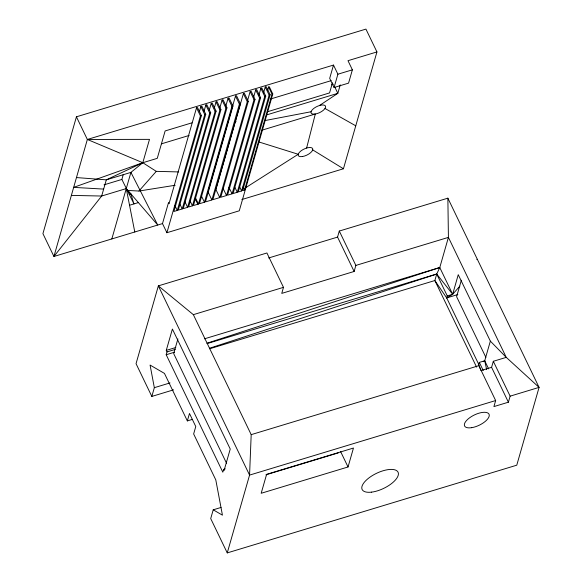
<?xml version="1.0" encoding="UTF-8"?>
<svg xmlns="http://www.w3.org/2000/svg" width="582" height="582" viewBox="0 0 582 582"><rect width="100%" height="100%" fill="white"/><g stroke="black" fill="none" stroke-linecap="round" stroke-linejoin="round"><path stroke-width="0.87" d="M251.191 434.645L478.848 365.678L495.653 400.547L249.569 475.094L158.355 285.871L193.348 314.658L251.191 434.645L249.569 475.094L227.256 552.9L516.765 465.193L539.077 387.386L447.864 198.164L339.291 231.054L337.56 237.1L354.132 271.467L281.753 293.393L283.485 287.348L266.92 252.981L158.355 285.871L136.043 363.677L151.829 396.429L173.567 389.845M306.612 148.046L315.32 114.007A7.973 3.339 -25.7 0 1 314.004 108.252A7.973 3.339 -25.7 0 1 325.6 106.39A7.973 3.339 -25.7 0 1 315.32 114.007L261.936 130.186M191.958 122.824L165.128 130.95L157.271 158.34L142.794 162.727L106.31 179.845L101.668 196.032L53.93 256.48L42.922 233.637L76.424 116.807L365.933 29.1L376.94 51.936L343.438 168.773L241.821 199.553M76.424 116.807L87.351 139.462L53.93 256.48L162.494 223.59L168.504 202.638L169.02 203.715L196.52 107.83L197.524 107.525L201.408 115.585L173.909 211.47L177.255 210.458L204.762 114.567L200.877 106.506L201.874 106.208L205.759 114.268L178.259 210.153L182.217 208.953L209.716 113.068L205.832 105.007L206.828 104.702L210.713 112.763L183.214 208.654L187.6 207.323L215.1 111.438L211.215 103.378L212.212 103.072L216.097 111.133L188.597 207.017L192.438 205.861L219.938 109.969L216.053 101.908L217.05 101.61L220.934 109.671L193.435 205.555L198.462 204.035L225.962 108.15L222.077 100.082L223.073 99.784L226.958 107.845L199.459 203.729L204.449 202.216L231.949 106.331L228.064 98.271L229.061 97.972L232.946 106.033L205.446 201.918L211.892 199.961L239.398 104.076L235.506 96.015L236.51 95.71L240.395 103.778L212.888 199.662L219.778 197.574L247.277 101.69L243.392 93.629L244.389 93.324L248.274 101.384L220.774 197.269L226.522 195.53L254.021 99.646L250.136 91.585L251.133 91.279L255.018 99.34L227.518 195.232L232.087 193.842L259.587 97.958L255.702 89.897L256.698 89.592L260.591 97.66L233.084 193.544L237.252 192.278L264.752 96.394L260.867 88.333L261.864 88.028L265.756 96.095L238.249 191.98L241.625 190.954L269.131 95.07L265.239 87.009L266.236 86.703L270.128 94.764L242.621 190.656L244.564 190.067L272.056 94.182L268.6 87.002L269.32 86.783L272.783 93.964L239.275 210.793L166.903 232.727L162.494 223.59M127.283 190.598L127.494 189.979L127.625 191.274L130.87 193.893L133.955 203.918L121.871 179.438L123.333 174.331M111.831 238.933L130.914 172.388L142.794 162.727L149.501 139.36L87.351 139.462L142.794 162.727L156.274 171.348L178.674 171.93M199.371 111.737L200.877 106.506M166.903 232.727L200.412 115.891L196.52 107.83M204.078 111.111L205.832 105.007M209.214 110.347L211.215 103.378M214.3 108.012L216.053 101.908M219.829 107.932L222.077 100.082M225.816 106.113L228.064 98.271M208.756 189.288L235.506 96.015M151.829 396.429L154.339 387.677L150.076 365.06L164.459 373.404L187.353 420.902L192.555 419.331M223.626 469.361L222.819 472.177L166.197 354.729L167.005 351.914L166.27 350.393L172.396 329.041L230.239 449.028L224.114 470.38L223.626 469.361L225.278 468.859M243.392 93.629L215.893 189.514L219.778 197.574M177.896 338.92L173.691 353.601L226.653 463.461M247.634 100.3L250.136 91.585M253.454 97.74L255.702 89.897M258.866 95.303L260.867 88.333M263.493 93.113L265.239 87.009M267.596 90.494L268.6 87.002M187.353 420.902L189.477 413.489L195.77 426.541L193.646 433.954L215.791 479.888L222.44 515.165L213.223 509.817L210.713 518.577L227.256 552.9M87.351 139.462L333.501 65.068L329.688 78.359L334.083 87.496L348.567 83.124L352.379 69.825L347.985 60.688L376.94 51.936M332.475 82.753L329.558 92.931L267.305 111.788M334.083 87.496L337.895 74.205L333.501 65.068M340.259 84.863L337.829 93.338L319.46 105.524M354.132 271.467L355.864 265.421L339.291 231.054M348.036 466.968L353.463 448.038L266.614 474.345L261.18 493.281L348.036 466.968L340.608 451.567M476.593 367.111L434.856 280.539L436.718 274.035L439.774 267.531L448.416 237.383L447.864 198.164M480.841 370.363L478.746 364.405L446.7 297.926L447.274 295.925L436.718 274.035L207.17 343.576M461.33 280.248L456.615 296.696L485.883 357.406M478.746 364.405L479.321 362.404L484.719 360.767L490.35 341.125L458.245 274.682L452.665 294.288L446.7 297.926L434.856 280.539L209.651 348.764M508.399 402.198L491.586 367.337L493.318 361.291L506.26 357.37L539.077 387.386L510.13 396.16L508.399 402.198L493.922 406.585L495.653 400.547M126.949 189.921L127.087 189.514M156.274 171.348L138.938 191.042L127.902 190.452L126.272 188.575L101.668 196.032L71.375 195.399M459.86 286.133L452.665 294.288L447.274 295.925M244.957 188.175L298.217 154.266L258.532 141.848M483.227 361.677L484.719 360.767L488.625 368.879M142.794 162.727L73.667 187.375L103.625 189.092M209.505 348.254L436.718 274.035L452.665 294.288L439.774 267.531L204.478 338.819M207.01 343.205L439.774 267.531M129.189 194.403L130.87 193.893M129.546 205.257L138.363 202.58M337.895 74.205L352.379 69.825M200.412 115.891L201.408 115.585M204.762 114.567L205.759 114.268M209.716 113.068L210.713 112.763M215.1 111.438L216.097 111.133M219.938 109.969L220.934 109.671M225.962 108.15L226.958 107.845M231.949 106.331L232.946 106.033M239.398 104.076L240.395 103.778M247.277 101.69L248.274 101.384M254.021 99.646L255.018 99.34M259.587 97.958L260.591 97.66M264.752 96.394L265.756 96.095M269.131 95.07L270.128 94.764M272.056 94.182L272.783 93.964M270.666 98.976L331.209 80.629M331.696 84.732L333.428 84.208M161.432 143.841L189.121 135.453M234.451 121.74L236.176 121.216M266.578 114.93L337.829 93.338L334.89 87.249M104.047 184.836L121.871 179.438M268.629 257.979L337.56 237.1M193.348 314.658L283.485 287.348M355.864 265.421L448.416 237.383L506.26 357.37L490.35 341.125M166.27 350.393L175.822 347.498M167.005 351.914L175.255 349.411M166.197 354.729L174.447 352.234M446.7 297.926L457.83 294.55M154.339 387.677L169.995 382.934M481.372 370.428L491.586 367.337M265.938 474.803L338.302 452.883M213.223 509.817L221.051 507.453M476.803 259.448L477.262 259.31M264.926 120.576L311.072 111.744M175.153 185.265L138.938 191.042M76.468 177.568L106.31 179.845L130.914 172.388L157.737 225.03L127.902 190.452L127.625 191.274L128.775 191.471M324.996 108.478L355.762 125.807M312.694 149.88L343.438 168.773M493.318 361.291L510.13 396.16M479.321 362.404L483.227 370.508M243.021 186.873L244.564 190.067M239.682 186.924L241.625 190.954M234.924 187.44L237.252 192.278M228.981 187.397L232.087 193.842M223.022 188.277L226.522 195.53M208.007 191.9L211.892 199.961M201.336 195.77L204.449 202.216M195.348 197.582L198.462 204.035M195.246 198.898L197.815 204.231M190.103 201.023L192.438 205.861M184.88 201.678L187.6 207.323M179.496 203.314L182.217 208.953M174.927 205.621L177.255 210.458M484.719 360.767L486.625 369.483M126.272 188.575L134.784 231.985M371.592 492.139A19.941 8.344 -25.7 0 0 398.408 473.479A19.941 8.344 -25.7 0 0 370.305 476.92A19.941 8.344 -25.7 0 0 371.592 492.139M471.667 427.675A13.561 5.675 -25.7 0 0 489.215 414.748A13.561 5.675 -25.7 0 0 469.558 417.832A13.561 5.675 -25.7 0 0 471.667 427.675M302.465 156.536A7.973 3.339 -25.7 0 0 312.745 148.912A7.973 3.339 -25.7 0 0 301.156 150.774A7.973 3.339 -25.7 0 0 302.465 156.536"/></g></svg>
